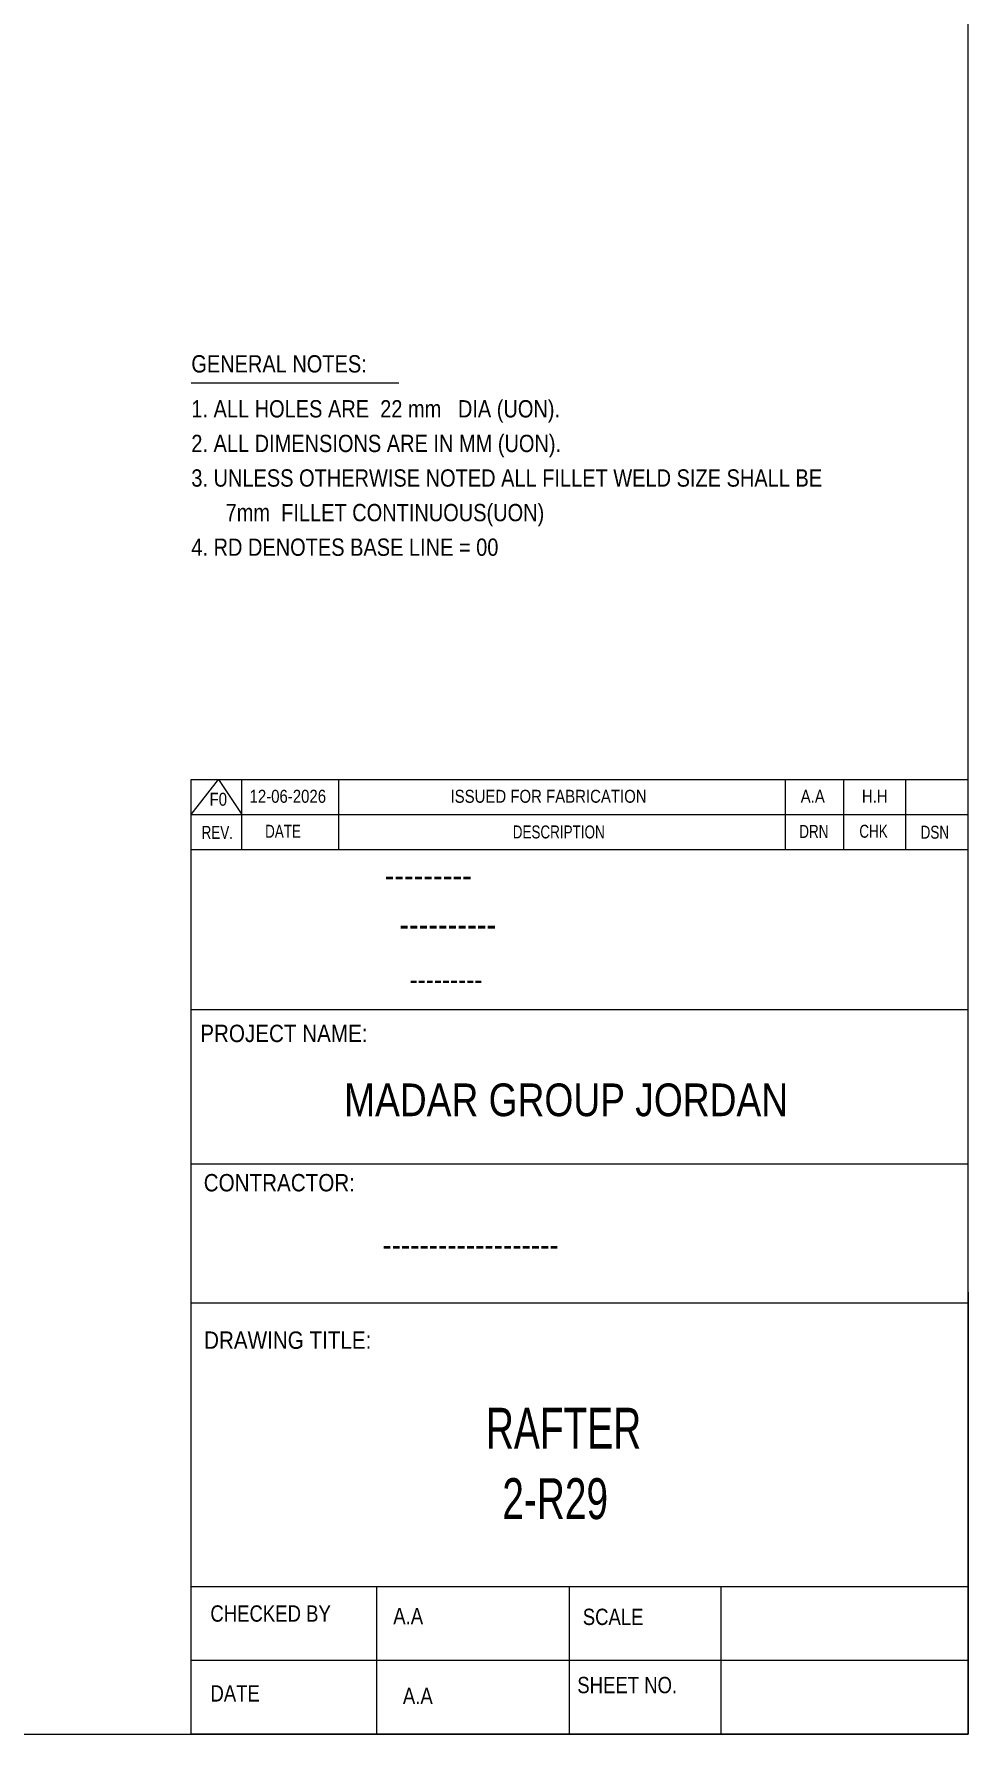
# Model space of a CAD drawing. Header units: millimetres. Extents: x 2 to 1174, y 1 to 825.
# Drawn here: x 1025.5 to 1174, y 5 to 275.3 of the extents above; entities that cross this region are included whole.
import ezdxf

# ---------------------------------------------------------------- set-up
doc = ezdxf.new("R2010")
doc.units = ezdxf.units.MM
doc.linetypes.add('XKITLINE00', pattern=[0])
doc.layers.add('DrawingSheet', color=5, linetype='Continuous', lineweight=0)
doc.layers.add('OtherObjectType', color=7, linetype='Continuous', lineweight=0)
doc.styles.add('@ARIAL_UNICODE_MS_BOLD', font='ARIAL.TTF')
doc.styles.add('ARIAL', font='ARIAL.TTF')
doc.styles.add('ARIAL_NARROW', font='ARIALN.TTF')
doc.styles.add('COMIC_SANS_MS_BOLD', font='COMICBD.TTF')
doc.styles.add('SWIS721_EX_BT', font='ARIAL.TTF')
doc.styles.add('SWISSE', font='ARIAL.TTF')

# ---------------------------------------------------------------- blocks, each defined once
blk = doc.blocks.new('*A260')
at = {"layer": 'DrawingSheet', "color": 5, "linetype": 'XKITLINE00', "lineweight": 0}
for p, q in [((1174, 5), (1174, 825)), ((5, 5), (1174, 5))]:
    blk.add_line(p, q, dxfattribs=at)
blk = doc.blocks.new('*A262')
at = {"layer": 'OtherObjectType', "color": 7, "linetype": 'XKITLINE00', "lineweight": 0}
blk.add_line((1050.5, 219.82), (1083.5, 219.82), dxfattribs=at)
at = {"layer": 'OtherObjectType', "color": 7, "style": 'ARIAL_NARROW', "width": 1.008832}
for s, p in [('GENERAL NOTES:', (1050.5, 221.47)), ('1. ALL HOLES ARE  22 mm   DIA (UON).', (1050.5, 214.32)), ('2. ALL DIMENSIONS ARE IN MM (UON).', (1050.5, 208.82)), ('3. UNLESS OTHERWISE NOTED ALL FILLET WELD SIZE SHALL BE', (1050.5, 203.32)), ('7mm  FILLET CONTINUOUS(UON)', (1055.95, 197.82)), ('4. RD DENOTES BASE LINE = 00', (1050.5, 192.32))]:
    blk.add_text(s, height=2.75, dxfattribs=at).set_placement(p)
blk = doc.blocks.new('*A263')
at = {"layer": 'OtherObjectType', "color": 7, "linetype": 'XKITLINE00', "lineweight": 0}
for p, q in [((1050.5, 156.76), (1174, 156.76)), ((1050.5, 151.21), (1054.82, 156.76)), ((1050.5, 151.21), (1050.5, 156.76)), ((1054.82, 156.76), (1058.53, 151.21)), ((1058.53, 151.21), (1058.53, 156.76)), ((1073.97, 151.21), (1073.97, 156.76)), ((1144.98, 151.21), (1144.98, 156.76)), ((1154.24, 151.21), (1154.24, 156.76)), ((1164.12, 151.21), (1164.12, 156.76)), ((1174, 151.21), (1174, 156.76)), ((1050.5, 151.21), (1174, 151.21)), ((1050.5, 145.65), (1050.5, 151.21)), ((1054.21, 151.21), (1174, 151.21)), ((1058.53, 145.65), (1058.53, 151.21)), ((1073.97, 145.65), (1073.97, 151.21)), ((1144.98, 145.65), (1144.98, 151.21)), ((1154.24, 145.65), (1154.24, 151.21)), ((1164.12, 145.65), (1164.12, 151.21)), ((1174, 145.65), (1174, 151.21))]:
    blk.add_line(p, q, dxfattribs=at)
at = {"layer": 'OtherObjectType', "color": 7, "style": 'ARIAL_NARROW'}
for s, height, width, p in [('F0', 2.058, 1.008832, (1053.4, 152.59)), ('12-06-2026', 2.058, 1.008832, (1059.76, 153.06)), ('ISSUED FOR FABRICATION', 2.0583, 1.008832, (1091.71, 153.06)), ('A.A', 2.058, 1.008832, (1147.4, 153.06)), ('H.H', 2.058, 1.008832, (1157.13, 153.06)), ('REV.', 2.058, 0.907949, (1052.13, 147.31)), ('DATE', 2.058, 0.907949, (1062.23, 147.5)), ('DESCRIPTION', 2.0583, 0.907949, (1101.61, 147.39)), ('DRN', 2.058, 0.907949, (1147.17, 147.47)), ('CHK', 2.058, 0.907949, (1156.72, 147.5)), ('DSN', 2.058, 0.907949, (1166.47, 147.35))]:
    blk.add_text(s, height=height, dxfattribs=dict(at, width=width)).set_placement(p)
blk = doc.blocks.new('*A265')
at = {"layer": 'OtherObjectType', "color": 2, "linetype": 'XKITLINE00', "lineweight": 0}
for p, q in [((1050.5, 145.65), (1174, 145.65)), ((1050.5, 5), (1050.5, 145.64)), ((1173.98, 145.64), (1174, 5)), ((1174, 120.14), (1050.5, 120.14)), ((1050.5, 95.63), (1174, 95.63)), ((1174, 73.49), (1050.5, 73.49)), ((1174, 28.4), (1050.5, 28.4)), ((1079.94, 28.4), (1079.94, 5)), ((1110.62, 5), (1110.62, 28.4)), ((1134.75, 5), (1134.75, 28.4)), ((1174, 16.7), (1050.5, 16.7)), ((1174, 5), (1050.5, 5))]:
    blk.add_line(p, q, dxfattribs=at)
at = {"layer": 'OtherObjectType', "color": 4, "style": '@ARIAL_UNICODE_MS_BOLD', "width": 0.85}
blk.add_text('---------', height=3.9, dxfattribs=at).set_placement((1081.23, 139.59))
at = {"layer": 'OtherObjectType', "color": 7, "style": 'ARIAL', "width": 0.85}
for s, height, p in [('----------', 3.9, (1083.56, 131.77)), ('---------', 3.25, (1085.21, 123.31))]:
    blk.add_text(s, height=height, dxfattribs=at).set_placement(p)
at = {"layer": 'OtherObjectType', "color": 3, "width": 0.85}
for s, style, p in [('PROJECT NAME:', 'SWIS721_EX_BT', (1051.92, 115.01)), ('CONTRACTOR:', 'SWISSE', (1052.47, 91.27)), ('DRAWING TITLE:', 'SWIS721_EX_BT', (1052.53, 66.24))]:
    blk.add_text(s, height=2.7618, dxfattribs=dict(at, style=style)).set_placement(p)
at = {"layer": 'OtherObjectType', "color": 7, "width": 0.85}
for s, height, p in [('MADAR GROUP JORDAN', 5.2, (1074.79, 103.23)), ('CHECKED BY', 2.592, (1053.53, 22.86)), ('A.A', 2.592, (1082.61, 22.45)), ('SCALE', 2.592, (1112.74, 22.33)), ('SHEET NO.', 2.592, (1111.87, 11.49)), ('DATE', 2.592, (1053.54, 10.16)), ('A.A', 2.592, (1084.14, 9.76))]:
    blk.add_text(s, height=height, dxfattribs=at).set_placement(p)
at = {"layer": 'OtherObjectType', "color": 1}
for s, height, style, width, p in [('-------------------', 3.9, 'COMIC_SANS_MS_BOLD', 0.85, (1080.87, 80.86)), ('RAFTER', 6.5, 'ARIAL', 0.68, (1097.34, 50.37)), ('2-R29', 6.5, 'ARIAL', 0.68, (1099.95, 39.17))]:
    blk.add_text(s, height=height, dxfattribs=dict(at, style=style, width=width)).set_placement(p)

msp = doc.modelspace()

# ---------------------------------------------------------------- block references
at = {"lineweight": 0}
for name in ['*A260', '*A262', '*A263', '*A265']:
    msp.add_blockref(name, (0, 0), dxfattribs=at)

doc.saveas('drawing.dxf')
